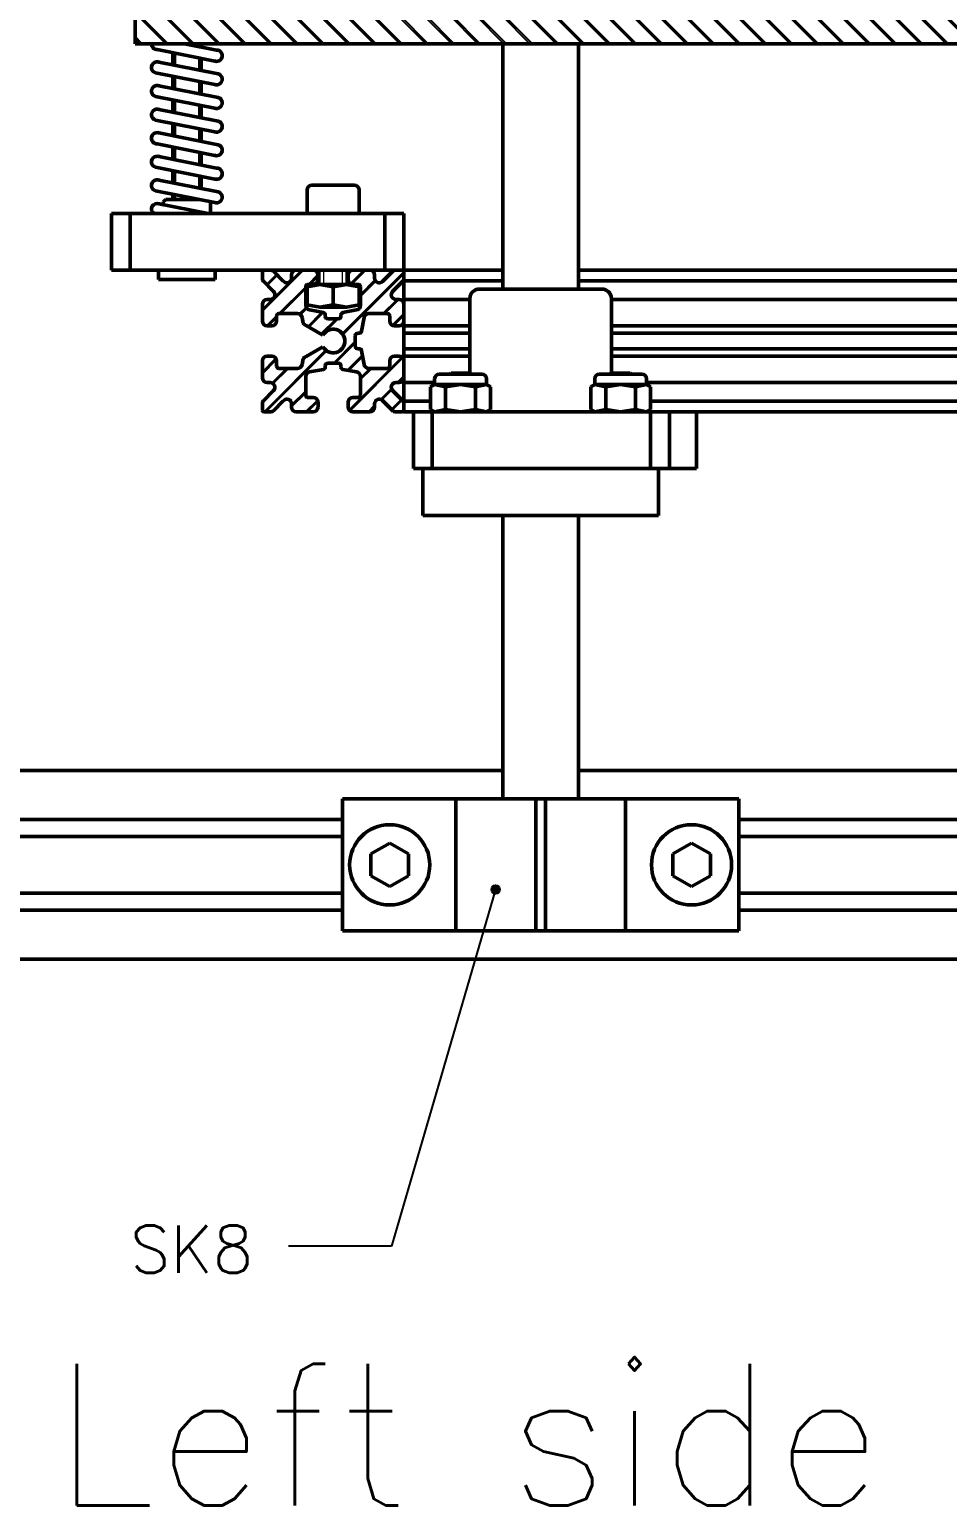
# Model space of a CAD drawing. Extents: x 28090 to 29926, y -10629 to -9321.
# Drawn here: x 29508.8 to 29606.2, y -9957.7 to -9801.4 of the extents above; entities that cross this region are included whole.
import ezdxf

# ---------------------------------------------------------------- set-up
doc = ezdxf.new("R2010")
doc.units = 0
doc.linetypes.add('DASHED', pattern=[19.05, 12.7, -6.35])
doc.layers.add('Cotas', color=90, linetype='Continuous')
doc.layers.add('Hachura', color=9, linetype='Continuous')
for name, color, linetype, lineweight in [('Fixação e Transmissão', 5, 'Continuous', 50), ('Fixações', 140, 'Continuous', 50), ('Guias', 30, 'Continuous', 50), ('Linha tracejada', 254, 'DASHED', 15), ('Perfis e Cantoneiras', 2, 'Continuous', 50), ('Peças Usinadas', 120, 'Continuous', 50)]:
    doc.layers.add(name, color=color, linetype=linetype, lineweight=lineweight)
doc.styles.get("Standard").update_dxf_attribs({"font": 'romans.shx'})

msp = doc.modelspace()

# ---------------------------------------------------------------- hatches: boundary and pattern name
at = {"layer": 'Cotas'}
h = msp.add_hatch(color=256, dxfattribs=at)
h.dxf.hatch_style = 1
h.paths.add_polyline_path([(29558.72, -9892.486, 0.2411741), (29558.53, -9892.115, 0.6113775), (29557.808, -9892.486, 1), (29558.72, -9892.486)])
at = {"layer": 'Hachura'}
h = msp.add_hatch(dxfattribs=at)
h.set_pattern_fill('JIS_LC_8A', color=256, scale=0.25, angle=89.999996)
h.paths.add_polyline_path([(29520.033, -9799.868), (29559.033, -9799.868), (29567.033, -9799.868), (29626.033, -9799.868), (29627.033, -9799.868), (29633.033, -9799.868), (29634.033, -9799.868), (29693.033, -9799.868), (29701.033, -9799.868), (29740.033, -9799.868), (29740.033, -9802.868), (29738.282, -9802.868), (29736.033, -9802.868), (29734.785, -9802.868), (29733.283, -9802.868), (29733.033, -9802.868), (29701.033, -9802.868), (29693.033, -9802.868), (29634.033, -9802.868), (29633.033, -9802.868), (29627.033, -9802.868), (29626.033, -9802.868), (29567.033, -9802.868), (29559.033, -9802.868), (29527.033, -9802.868), (29526.783, -9802.868), (29525.281, -9802.868), (29524.033, -9802.868), (29521.784, -9802.868), (29520.033, -9802.868), (29520.033, -9799.868)])
h = msp.add_hatch(dxfattribs=at)
h.set_pattern_fill('JIS_LC_8A', color=256, scale=0.200000003, angle=180.000005)
h.paths.add_polyline_path([(29543.933, -9838.144, 0.3639702), (29543.52, -9837.652), (29542.065, -9837.395, -0.3639702), (29541.858, -9837.149), (29541.858, -9836.968, 0.4142136), (29541.608, -9836.718), (29541.033, -9836.718), (29540.458, -9836.718, 0.4142136), (29540.208, -9836.968), (29540.208, -9837.149, -0.3639702), (29540.001, -9837.395), (29538.546, -9837.652, 0.3639702), (29538.133, -9838.144), (29538.133, -9840.118, 0.4142136), (29538.383, -9840.368), (29538.933, -9840.368, -0.4142136), (29539.433, -9840.868), (29539.433, -9841.368, -0.4142136), (29538.933, -9841.868), (29537.133, -9841.868, -0.4142136), (29536.633, -9841.368), (29536.633, -9841.036, 0.6681786), (29535.779, -9840.683), (29534.667, -9841.795, -0.1989124), (29534.49, -9841.868), (29533.683, -9841.868, -0.4142118), (29533.533, -9841.718), (29533.533, -9840.911, -0.1989124), (29533.606, -9840.735), (29534.719, -9839.622, 0.6681786), (29534.365, -9838.768), (29534.033, -9838.768, -0.4142136), (29533.533, -9838.268), (29533.533, -9836.468, -0.4142136), (29534.033, -9835.968), (29534.533, -9835.968, -0.4142136), (29535.033, -9836.468), (29535.033, -9837.018, 0.4142136), (29535.283, -9837.268), (29537.257, -9837.268, 0.3639702), (29537.749, -9836.855), (29537.853, -9836.266, -0.2216947), (29537.926, -9836.162), (29539.95, -9834.993, 3.7320508), (29539.95, -9833.743), (29537.926, -9832.575, -0.2216921), (29537.853, -9832.471), (29537.749, -9831.882, 0.3639695), (29537.257, -9831.468), (29535.283, -9831.468, 0.4142136), (29535.033, -9831.718), (29535.033, -9832.268, -0.4142136), (29534.533, -9832.768), (29534.033, -9832.768, -0.4142136), (29533.533, -9832.268), (29533.533, -9830.468, -0.4142136), (29534.033, -9829.968), (29534.365, -9829.968, 0.6681786), (29534.719, -9829.115), (29533.606, -9828.002, -0.1989124), (29533.533, -9827.826), (29533.533, -9827.018, -0.4142136), (29533.683, -9826.868), (29534.49, -9826.868, -0.1989124), (29534.667, -9826.942), (29535.779, -9828.054, 0.6681786), (29536.633, -9827.701), (29536.633, -9827.368, -0.4142136), (29537.133, -9826.868), (29538.933, -9826.868, -0.4142136), (29539.433, -9827.368), (29539.433, -9827.868, -0.4142136), (29538.933, -9828.368), (29538.383, -9828.368, 0.4142136), (29538.133, -9828.618), (29538.133, -9830.592, 0.3639702), (29538.546, -9831.085), (29540.001, -9831.341, -0.3639702), (29540.208, -9831.588), (29540.208, -9831.768, 0.4142136), (29540.458, -9832.018), (29541.033, -9832.018), (29541.608, -9832.018, 0.4142136), (29541.858, -9831.768), (29541.858, -9831.588, -0.3639702), (29542.065, -9831.341), (29543.52, -9831.085, 0.3639702), (29543.933, -9830.592), (29543.933, -9828.618, 0.4142136), (29543.683, -9828.368), (29543.133, -9828.368, -0.4142136), (29542.633, -9827.868), (29542.633, -9827.368, -0.4142136), (29543.133, -9826.868), (29544.933, -9826.868, -0.4142136), (29545.433, -9827.368), (29545.433, -9827.701, 0.6681786), (29546.287, -9828.054), (29547.399, -9826.942, -0.1989124), (29547.576, -9826.868), (29548.383, -9826.868, -0.4142136), (29548.533, -9827.018), (29548.533, -9827.826, -0.1989124), (29548.46, -9828.002), (29547.347, -9829.115, 0.6681786), (29547.701, -9829.968), (29548.033, -9829.968, -0.4142136), (29548.533, -9830.468), (29548.533, -9832.268, -0.4142136), (29548.033, -9832.768), (29547.533, -9832.768, -0.4142136), (29547.033, -9832.268), (29547.033, -9831.718, 0.4142136), (29546.783, -9831.468), (29544.809, -9831.468, 0.3639697), (29544.317, -9831.882), (29544.06, -9833.337, -0.3639702), (29543.814, -9833.543), (29543.633, -9833.543, 0.4142136), (29543.383, -9833.793), (29543.383, -9834.368), (29543.383, -9834.943, 0.4142136), (29543.633, -9835.193), (29543.814, -9835.193, -0.3639702), (29544.06, -9835.4), (29544.317, -9836.855, 0.3639702), (29544.809, -9837.268), (29546.783, -9837.268, 0.4142136), (29547.033, -9837.018), (29547.033, -9836.468, -0.4142136), (29547.533, -9835.968), (29548.033, -9835.968, -0.4142136), (29548.533, -9836.468), (29548.533, -9838.268, -0.4142136), (29548.033, -9838.768), (29547.701, -9838.768, 0.6681786), (29547.347, -9839.622), (29548.46, -9840.735, -0.1989124), (29548.533, -9840.911), (29548.533, -9841.718, -0.4142136), (29548.383, -9841.868), (29547.576, -9841.868, -0.1989124), (29547.399, -9841.795), (29546.287, -9840.683, 0.6681786), (29545.433, -9841.036), (29545.433, -9841.368, -0.4142136), (29544.933, -9841.868), (29543.133, -9841.868, -0.4142136), (29542.633, -9841.368), (29542.633, -9840.868, -0.4142136), (29543.133, -9840.368), (29543.683, -9840.368, 0.4142136), (29543.933, -9840.118), (29543.933, -9838.144)])
h.paths.add_polyline_path([(29542.436, -9828.368), (29542.033, -9828.368), (29540.033, -9828.368), (29539.63, -9828.368), (29541.033, -9828.614), (29542.436, -9828.368)], flags=16)

# ---------------------------------------------------------------- linework, layer by layer
at = {"layer": 'Cotas'}
for p, q in [((29558.264, -9892.486), (29547.208, -9930.271)), ((29547.208, -9930.271), (29536.317, -9930.271))]:
    msp.add_line(p, q, dxfattribs=at)
msp.add_circle((29558.264, -9892.486), 0.456, dxfattribs=at)
at = {"layer": 'Fixação e Transmissão'}
for p, q in [((29520.033, -9799.868), (29520.033, -9802.868)), ((29520.033, -9802.868), (29740.033, -9802.868)), ((29524.033, -9802.868), (29521.784, -9802.868)), ((29528.683, -9803.543), (29525.281, -9802.868)), ((29527.033, -9802.868), (29527.033, -9803.216)), ((29528.683, -9804.743), (29522.383, -9803.493)), ((29528.683, -9806.043), (29522.383, -9804.793)), ((29524.033, -9803.821), (29524.033, -9805.121)), ((29527.033, -9804.416), (29527.033, -9805.716)), ((29528.683, -9807.243), (29522.383, -9805.993)), ((29524.033, -9806.321), (29524.033, -9807.621)), ((29528.683, -9808.543), (29522.383, -9807.293)), ((29527.033, -9806.916), (29527.033, -9808.216)), ((29528.683, -9809.743), (29522.383, -9808.493)), ((29524.033, -9808.821), (29524.033, -9810.121)), ((29527.033, -9809.416), (29527.033, -9810.716)), ((29528.683, -9811.043), (29522.383, -9809.793)), ((29528.683, -9812.243), (29522.383, -9810.993)), ((29528.683, -9813.543), (29522.383, -9812.293)), ((29524.033, -9811.321), (29524.033, -9812.621)), ((29527.033, -9811.916), (29527.033, -9813.216)), ((29528.683, -9814.743), (29522.383, -9813.493)), ((29524.033, -9813.821), (29524.033, -9815.121)), ((29528.683, -9816.043), (29522.383, -9814.793)), ((29527.033, -9814.416), (29527.033, -9815.716)), ((29528.683, -9817.243), (29522.383, -9815.993)), ((29528.683, -9818.543), (29522.383, -9817.293)), ((29524.033, -9816.321), (29524.033, -9817.621)), ((29527.033, -9816.916), (29527.033, -9818.216)), ((29528.683, -9819.743), (29522.383, -9818.493)), ((29524.033, -9818.821), (29524.033, -9819.368)), ((29543.283, -9817.868), (29538.783, -9817.868)), ((29527.801, -9820.868), (29522.383, -9819.793)), ((29522.016, -9820.868), (29523.033, -9820.868)), ((29543.783, -9820.868), (29538.283, -9820.868)), ((29538.28, -9828.614), (29539.63, -9828.368)), ((29539.533, -9828.368), (29539.533, -9826.868)), ((29542.436, -9828.368), (29539.63, -9828.368)), ((29539.63, -9828.368), (29541.033, -9828.614)), ((29542.436, -9828.368), (29541.033, -9828.614)), ((29543.786, -9828.614), (29542.436, -9828.368)), ((29542.533, -9828.368), (29542.533, -9826.868)), ((29538.28, -9830.523), (29538.28, -9828.614)), ((29541.033, -9830.523), (29541.033, -9828.614)), ((29543.786, -9830.523), (29543.786, -9828.614)), ((29538.28, -9830.523), (29539.63, -9830.768)), ((29539.63, -9830.768), (29541.033, -9830.523)), ((29542.436, -9830.768), (29539.63, -9830.768)), ((29542.436, -9830.768), (29541.033, -9830.523)), ((29543.786, -9830.523), (29542.436, -9830.768)), ((29553.548, -9837.768), (29553.448, -9837.868)), ((29553.548, -9837.768), (29555.548, -9837.768)), ((29555.548, -9837.768), (29555.648, -9837.868)), ((29570.518, -9837.768), (29570.418, -9837.868)), ((29572.518, -9837.768), (29570.518, -9837.768)), ((29572.518, -9837.768), (29572.618, -9837.868)), ((29551.798, -9838.968), (29551.372, -9839.214)), ((29551.372, -9841.623), (29551.372, -9839.214)), ((29551.798, -9838.968), (29551.798, -9838.368)), ((29551.798, -9838.968), (29557.298, -9838.968)), ((29551.798, -9838.968), (29552.96, -9839.214)), ((29552.298, -9837.868), (29556.798, -9837.868)), ((29552.96, -9839.214), (29554.548, -9838.968)), ((29552.96, -9841.623), (29552.96, -9839.214)), ((29556.135, -9839.214), (29554.548, -9838.968)), ((29557.298, -9838.968), (29556.135, -9839.214)), ((29556.135, -9841.623), (29556.135, -9839.214)), ((29557.298, -9838.968), (29557.298, -9838.368)), ((29557.298, -9838.968), (29557.723, -9839.214)), ((29557.723, -9841.623), (29557.723, -9839.214)), ((29568.768, -9838.968), (29568.343, -9839.214)), ((29568.343, -9841.623), (29568.343, -9839.214)), ((29568.768, -9838.968), (29568.768, -9838.368)), ((29574.268, -9838.968), (29568.768, -9838.968)), ((29568.768, -9838.968), (29569.931, -9839.214)), ((29573.768, -9837.868), (29569.268, -9837.868)), ((29569.931, -9839.214), (29571.518, -9838.968)), ((29569.931, -9841.623), (29569.931, -9839.214)), ((29573.106, -9839.214), (29571.518, -9838.968)), ((29574.268, -9838.968), (29573.106, -9839.214)), ((29573.106, -9841.623), (29573.106, -9839.214)), ((29574.268, -9838.968), (29574.268, -9838.368)), ((29574.268, -9838.968), (29574.694, -9839.214)), ((29574.694, -9841.623), (29574.694, -9839.214)), ((29551.798, -9841.868), (29551.372, -9841.623)), ((29551.798, -9841.868), (29552.96, -9841.623)), ((29551.798, -9841.868), (29557.298, -9841.868)), ((29552.96, -9841.623), (29554.548, -9841.868)), ((29556.135, -9841.623), (29554.548, -9841.868)), ((29557.298, -9841.868), (29556.135, -9841.623)), ((29557.298, -9841.868), (29557.723, -9841.623)), ((29568.768, -9841.868), (29568.343, -9841.623)), ((29568.768, -9841.868), (29569.931, -9841.623)), ((29574.268, -9841.868), (29568.768, -9841.868)), ((29569.931, -9841.623), (29571.518, -9841.868)), ((29573.106, -9841.623), (29571.518, -9841.868)), ((29574.268, -9841.868), (29573.106, -9841.623)), ((29574.268, -9841.868), (29574.694, -9841.623)), ((29542.035, -9882.868), (29542.035, -9896.868)), ((29542.035, -9882.868), (29584.035, -9882.868)), ((29554.035, -9882.868), (29554.035, -9896.868)), ((29562.535, -9882.868), (29562.535, -9896.868)), ((29563.535, -9882.868), (29563.535, -9896.868)), ((29572.035, -9882.868), (29572.035, -9896.868)), ((29584.035, -9882.868), (29584.035, -9896.868)), ((29545.035, -9888.714), (29547.035, -9887.559)), ((29549.035, -9888.714), (29547.035, -9887.559)), ((29577.035, -9888.714), (29579.035, -9887.559)), ((29581.035, -9888.714), (29579.035, -9887.559)), ((29545.035, -9891.023), (29547.035, -9892.178)), ((29545.035, -9891.023), (29545.035, -9891.023)), ((29549.035, -9891.023), (29547.035, -9892.178)), ((29577.035, -9891.023), (29579.035, -9892.178)), ((29581.035, -9891.023), (29579.035, -9892.178)), ((29542.035, -9896.868), (29584.035, -9896.868))]:
    msp.add_line(p, q, dxfattribs=at)
at = {"layer": 'Fixação e Transmissão', "ltscale": 0.1}
for p, q in [((29538.283, -9820.868), (29538.283, -9818.368)), ((29543.783, -9820.868), (29543.783, -9818.368)), ((29545.035, -9888.714), (29545.035, -9891.023)), ((29549.035, -9888.714), (29549.035, -9891.023)), ((29577.035, -9888.714), (29577.035, -9891.023)), ((29581.035, -9888.714), (29581.035, -9891.023))]:
    msp.add_line(p, q, dxfattribs=at)
at = {"layer": 'Fixação e Transmissão'}
for centre in [(29547.035, -9889.868), (29579.035, -9889.868)]:
    msp.add_circle(centre, 4.25, dxfattribs=at)
for centre, radius, start, end in [((29522.383, -9802.893), 0.6, 177.61198, 270), ((29522.383, -9805.393), 0.6, 67.55508, 270), ((29528.683, -9804.143), 0.6, 247.55508, 90), ((29528.683, -9806.643), 0.6, 247.55508, 90), ((29522.383, -9807.893), 0.6, 67.55508, 270), ((29528.683, -9809.143), 0.6, 247.55508, 90), ((29522.383, -9810.393), 0.6, 67.55508, 270), ((29528.683, -9811.643), 0.6, 247.55508, 90), ((29522.383, -9812.893), 0.6, 67.55508, 270), ((29528.683, -9814.143), 0.6, 247.55508, 90), ((29522.383, -9815.393), 0.6, 67.55508, 270), ((29522.383, -9817.893), 0.6, 67.55508, 270), ((29528.683, -9816.643), 0.6, 247.55508, 90), ((29528.683, -9819.143), 0.6, 247.55508, 90), ((29538.783, -9818.368), 0.5, 90, 180), ((29543.283, -9818.368), 0.5, 0, 90), ((29522.383, -9820.393), 0.6, 67.55508, 232.34154), ((29552.298, -9838.368), 0.5, 90, 180), ((29556.798, -9838.368), 0.5, 0, 90), ((29569.268, -9838.368), 0.5, 90, 180), ((29573.768, -9838.368), 0.5, 0, 90)]:
    msp.add_arc(centre, radius, start, end, dxfattribs=at)
at = {"layer": 'Fixações'}
for p, q in [((29523.033, -9819.618), (29523.283, -9819.368)), ((29523.033, -9819.922), (29523.033, -9819.618)), ((29523.283, -9819.368), (29526.793, -9819.368)), ((29528.028, -9819.613), (29528.033, -9819.618)), ((29528.033, -9820.868), (29528.033, -9819.618)), ((29522.533, -9827.868), (29522.533, -9826.868)), ((29528.533, -9827.868), (29522.533, -9827.868)), ((29528.533, -9827.868), (29528.533, -9826.868))]:
    msp.add_line(p, q, dxfattribs=at)
at = {"layer": 'Guias'}
for p, q in [((29555.529, -9829.868), (29555.529, -9837.768)), ((29556.529, -9828.868), (29569.529, -9828.868)), ((29570.529, -9829.868), (29570.529, -9837.768)), ((29550.533, -9847.868), (29575.533, -9847.868)), ((29550.533, -9852.868), (29575.533, -9852.868))]:
    msp.add_line(p, q, dxfattribs=at)
at = {"layer": 'Guias', "ltscale": 0.1}
for p, q in [((29550.533, -9847.868), (29550.533, -9852.868)), ((29575.533, -9847.868), (29575.533, -9852.868))]:
    msp.add_line(p, q, dxfattribs=at)
at = {"layer": 'Guias'}
for centre, start, end in [((29556.529, -9829.868), 90, 180), ((29569.529, -9829.868), 0, 90)]:
    msp.add_arc(centre, 1, start, end, dxfattribs=at)
at = {"layer": 'Hachura'}
for p, q in [((29526.783, -9802.868), (29526.783, -9803.166)), ((29524.283, -9803.87), (29524.283, -9805.17)), ((29526.783, -9804.366), (29526.783, -9805.666)), ((29524.283, -9806.37), (29524.283, -9807.67)), ((29526.783, -9806.866), (29526.783, -9808.166)), ((29524.283, -9808.87), (29524.283, -9810.17)), ((29526.783, -9809.366), (29526.783, -9810.666)), ((29524.283, -9811.37), (29524.283, -9812.67)), ((29526.783, -9811.866), (29526.783, -9813.166)), ((29524.283, -9813.87), (29524.283, -9815.17)), ((29526.783, -9814.366), (29526.783, -9815.666)), ((29524.283, -9816.37), (29524.283, -9817.67)), ((29526.783, -9816.866), (29526.783, -9818.166)), ((29524.283, -9818.87), (29524.283, -9819.368)), ((29526.783, -9819.366), (29526.783, -9819.368))]:
    msp.add_line(p, q, dxfattribs=at)
at = {"layer": 'Linha tracejada'}
for p, q in [((29540.033, -9828.368), (29540.033, -9826.868)), ((29542.033, -9828.368), (29542.033, -9826.868)), ((29553.548, -9837.768), (29553.548, -9837.868)), ((29555.548, -9837.768), (29555.548, -9837.868)), ((29570.518, -9837.768), (29570.518, -9837.868)), ((29572.518, -9837.768), (29572.518, -9837.868))]:
    msp.add_line(p, q, dxfattribs=at)
at = {"layer": 'Perfis e Cantoneiras', "color": 7}
for p, q in [((29559.033, -9802.868), (29559.037, -9828.868)), ((29567.033, -9802.868), (29567.037, -9828.868)), ((29559.039, -9852.868), (29559.035, -9882.868)), ((29567.039, -9852.868), (29567.035, -9882.868))]:
    msp.add_line(p, q, dxfattribs=at)
at = {"layer": 'Perfis e Cantoneiras'}
for p, q in [((29559.035, -9879.868), (29432.533, -9879.868)), ((29693.031, -9879.868), (29567.035, -9879.868)), ((29542.035, -9885.068), (29452.533, -9885.068)), ((29608.876, -9885.068), (29584.035, -9885.068)), ((29542.035, -9886.868), (29452.533, -9886.868)), ((29608.876, -9886.868), (29584.035, -9886.868)), ((29542.035, -9892.868), (29452.533, -9892.868)), ((29608.876, -9892.868), (29584.035, -9892.868)), ((29542.035, -9894.668), (29452.533, -9894.668)), ((29608.876, -9894.668), (29584.035, -9894.668)), ((29608.876, -9899.868), (29432.533, -9899.868))]:
    msp.add_line(p, q, dxfattribs=at)
at = {"layer": 'Peças Usinadas'}
for p, q in [((29517.533, -9820.868), (29548.533, -9820.868)), ((29517.533, -9826.868), (29517.533, -9820.868)), ((29519.533, -9826.868), (29519.533, -9820.868)), ((29546.533, -9826.868), (29546.533, -9820.868)), ((29548.533, -9826.868), (29548.533, -9820.868)), ((29517.533, -9826.868), (29548.533, -9826.868)), ((29549.54, -9841.868), (29579.54, -9841.868)), ((29549.54, -9847.868), (29549.54, -9841.868)), ((29551.54, -9847.868), (29551.54, -9841.868)), ((29574.68, -9847.868), (29574.68, -9841.868)), ((29576.68, -9847.868), (29576.68, -9841.868)), ((29579.54, -9847.868), (29579.54, -9841.868)), ((29549.54, -9847.868), (29579.54, -9847.868))]:
    msp.add_line(p, q, dxfattribs=at)
at = {"layer": 'Peças Usinadas', "color": 2}
for p, q in [((29533.533, -9827.826), (29533.533, -9827.018)), ((29534.719, -9829.115), (29533.606, -9828.002)), ((29534.49, -9826.868), (29533.683, -9826.868)), ((29535.779, -9828.054), (29534.667, -9826.942)), ((29536.633, -9827.701), (29536.633, -9827.368)), ((29538.933, -9826.868), (29537.133, -9826.868)), ((29538.933, -9828.368), (29538.383, -9828.368)), ((29539.433, -9827.868), (29539.433, -9827.368)), ((29542.633, -9827.868), (29542.633, -9827.368)), ((29543.133, -9826.868), (29544.933, -9826.868)), ((29543.133, -9828.368), (29543.683, -9828.368)), ((29545.433, -9827.701), (29545.433, -9827.368)), ((29546.287, -9828.054), (29547.399, -9826.942)), ((29547.347, -9829.115), (29548.46, -9828.002)), ((29547.576, -9826.868), (29548.383, -9826.868)), ((29548.533, -9841.868), (29548.533, -9826.868)), ((29559.037, -9826.868), (29548.533, -9826.868)), ((29548.533, -9827.826), (29548.533, -9827.018)), ((29559.037, -9828.002), (29548.533, -9828.002)), ((29693.037, -9826.868), (29567.037, -9826.868)), ((29693.037, -9828.002), (29567.037, -9828.002)), ((29534.365, -9829.968), (29534.033, -9829.968)), ((29538.133, -9830.592), (29538.133, -9828.618)), ((29543.933, -9830.592), (29543.933, -9828.618)), ((29547.701, -9829.968), (29548.033, -9829.968)), ((29555.529, -9829.968), (29548.533, -9829.968)), ((29689.537, -9829.968), (29570.529, -9829.968)), ((29533.533, -9832.268), (29533.533, -9830.468)), ((29537.257, -9831.468), (29535.283, -9831.468)), ((29540.001, -9831.341), (29538.546, -9831.085)), ((29542.065, -9831.341), (29543.52, -9831.085)), ((29544.809, -9831.468), (29546.783, -9831.468)), ((29548.533, -9832.268), (29548.533, -9830.468)), ((29534.533, -9832.768), (29534.033, -9832.768)), ((29535.033, -9832.268), (29535.033, -9831.718)), ((29537.853, -9832.471), (29537.749, -9831.882)), ((29539.95, -9833.743), (29537.926, -9832.575)), ((29540.208, -9831.768), (29540.208, -9831.588)), ((29541.033, -9832.018), (29540.458, -9832.018)), ((29541.033, -9832.018), (29541.608, -9832.018)), ((29541.858, -9831.768), (29541.858, -9831.588)), ((29544.06, -9833.337), (29544.317, -9831.882)), ((29547.033, -9832.268), (29547.033, -9831.718)), ((29547.533, -9832.768), (29548.033, -9832.768)), ((29555.529, -9832.768), (29548.533, -9832.768)), ((29689.537, -9832.768), (29570.529, -9832.768)), ((29543.383, -9834.368), (29543.383, -9833.793)), ((29543.383, -9834.368), (29543.383, -9834.943)), ((29543.633, -9833.543), (29543.814, -9833.543)), ((29555.529, -9833.543), (29548.533, -9833.543)), ((29689.537, -9833.543), (29570.529, -9833.543)), ((29534.533, -9835.968), (29534.033, -9835.968)), ((29539.95, -9834.993), (29537.926, -9836.162)), ((29543.633, -9835.193), (29543.814, -9835.193)), ((29544.06, -9835.4), (29544.317, -9836.855)), ((29547.533, -9835.968), (29548.033, -9835.968)), ((29555.529, -9835.193), (29548.533, -9835.193)), ((29555.529, -9835.968), (29548.533, -9835.968)), ((29689.537, -9835.193), (29570.529, -9835.193)), ((29689.537, -9835.968), (29570.529, -9835.968)), ((29533.533, -9836.468), (29533.533, -9838.268)), ((29535.033, -9836.468), (29535.033, -9837.018)), ((29537.257, -9837.268), (29535.283, -9837.268)), ((29537.853, -9836.266), (29537.749, -9836.855)), ((29540.001, -9837.395), (29538.546, -9837.652)), ((29540.208, -9836.968), (29540.208, -9837.149)), ((29541.033, -9836.718), (29540.458, -9836.718)), ((29541.033, -9836.718), (29541.608, -9836.718)), ((29541.858, -9836.968), (29541.858, -9837.149)), ((29542.065, -9837.395), (29543.52, -9837.652)), ((29544.809, -9837.268), (29546.783, -9837.268)), ((29547.033, -9836.468), (29547.033, -9837.018)), ((29548.533, -9836.468), (29548.533, -9838.268)), ((29534.365, -9838.768), (29534.033, -9838.768)), ((29538.133, -9838.144), (29538.133, -9840.118)), ((29543.933, -9838.144), (29543.933, -9840.118)), ((29547.701, -9838.768), (29548.033, -9838.768)), ((29551.798, -9838.768), (29548.533, -9838.768)), ((29685.798, -9838.768), (29574.268, -9838.768)), ((29533.533, -9840.911), (29533.533, -9841.718)), ((29534.719, -9839.622), (29533.606, -9840.735)), ((29535.779, -9840.683), (29534.667, -9841.795)), ((29538.933, -9840.368), (29538.383, -9840.368)), ((29539.433, -9840.868), (29539.433, -9841.368)), ((29542.633, -9840.868), (29542.633, -9841.368)), ((29543.133, -9840.368), (29543.683, -9840.368)), ((29546.287, -9840.683), (29547.399, -9841.795)), ((29547.347, -9839.622), (29548.46, -9840.735)), ((29551.372, -9840.735), (29548.533, -9840.735)), ((29548.533, -9840.911), (29548.533, -9841.718)), ((29685.372, -9840.735), (29574.694, -9840.735)), ((29534.49, -9841.868), (29533.683, -9841.868)), ((29536.633, -9841.036), (29536.633, -9841.368)), ((29538.933, -9841.868), (29537.133, -9841.868)), ((29543.133, -9841.868), (29544.933, -9841.868)), ((29545.433, -9841.036), (29545.433, -9841.368)), ((29547.576, -9841.868), (29548.383, -9841.868)), ((29711.533, -9841.868), (29548.533, -9841.868))]:
    msp.add_line(p, q, dxfattribs=at)
for centre, radius, start, end in [((29533.683, -9827.018), 0.15, 90, 180), ((29533.783, -9827.826), 0.25, 180, 225), ((29534.49, -9827.118), 0.25, 45, 90), ((29536.133, -9827.701), 0.5, 225, 360), ((29537.133, -9827.368), 0.5, 90, 180), ((29538.383, -9828.618), 0.25, 90, 180), ((29538.933, -9827.368), 0.5, 360, 90), ((29538.933, -9827.868), 0.5, 270, 360), ((29543.133, -9827.368), 0.5, 90, 180), ((29543.133, -9827.868), 0.5, 180, 270), ((29543.683, -9828.618), 0.25, 360, 90), ((29544.933, -9827.368), 0.5, 0, 90), ((29545.933, -9827.701), 0.5, 180, 315), ((29547.576, -9827.118), 0.25, 90, 135), ((29548.383, -9827.018), 0.15, 0, 90), ((29548.283, -9827.826), 0.25, 315, 360), ((29534.033, -9830.468), 0.5, 90, 180), ((29534.365, -9829.468), 0.5, 270, 45), ((29547.701, -9829.468), 0.5, 135, 270), ((29548.033, -9830.468), 0.5, 0, 90), ((29535.283, -9831.718), 0.25, 90, 180), ((29537.257, -9831.968), 0.5, 10, 90), ((29538.633, -9830.592), 0.5, 180, 260), ((29539.958, -9831.588), 0.25, 360, 80), ((29542.108, -9831.588), 0.25, 100, 180), ((29543.433, -9830.592), 0.5, 280, 360), ((29544.809, -9831.968), 0.5, 90, 170), ((29546.783, -9831.718), 0.25, 360, 90), ((29534.033, -9832.268), 0.5, 180, 270), ((29534.533, -9832.268), 0.5, 270, 360), ((29538.001, -9832.445), 0.15, 190, 240), ((29540.458, -9831.768), 0.25, 180, 270), ((29541.608, -9831.768), 0.25, 270, 360), ((29547.533, -9832.268), 0.5, 180, 270), ((29548.033, -9832.268), 0.5, 270, 360), ((29541.033, -9834.368), 1.25, 210, 150), ((29541.033, -9834.368), 1.25, 210, 150), ((29543.633, -9833.793), 0.25, 90, 180), ((29543.814, -9833.293), 0.25, 270, 350), ((29534.033, -9836.468), 0.5, 90, 180), ((29534.533, -9836.468), 0.5, 0, 90), ((29538.001, -9836.292), 0.15, 120, 170), ((29543.633, -9834.943), 0.25, 180, 270), ((29543.814, -9835.443), 0.25, 10, 90), ((29547.533, -9836.468), 0.5, 90, 180), ((29548.033, -9836.468), 0.5, 0, 90), ((29535.283, -9837.018), 0.25, 180, 270), ((29537.257, -9836.768), 0.5, 270, 350), ((29538.633, -9838.144), 0.5, 100, 180), ((29539.958, -9837.149), 0.25, 280, 360), ((29540.458, -9836.968), 0.25, 90, 180), ((29541.608, -9836.968), 0.25, 0, 90), ((29542.108, -9837.149), 0.25, 180, 260), ((29543.433, -9838.144), 0.5, 0, 80), ((29544.809, -9836.768), 0.5, 190, 270), ((29546.783, -9837.018), 0.25, 270, 360), ((29534.033, -9838.268), 0.5, 180, 270), ((29534.365, -9839.268), 0.5, 315, 90), ((29547.701, -9839.268), 0.5, 90, 225), ((29548.033, -9838.268), 0.5, 270, 360), ((29533.783, -9840.911), 0.25, 135, 180), ((29536.133, -9841.036), 0.5, 0, 135), ((29538.383, -9840.118), 0.25, 180, 270), ((29538.933, -9840.868), 0.5, 360, 90), ((29543.133, -9840.868), 0.5, 90, 180), ((29543.683, -9840.118), 0.25, 270, 360), ((29545.933, -9841.036), 0.5, 45, 180), ((29548.283, -9840.911), 0.25, 0, 45), ((29533.683, -9841.718), 0.15, 180, 270), ((29534.49, -9841.618), 0.25, 270, 315), ((29537.133, -9841.368), 0.5, 180, 270), ((29538.933, -9841.368), 0.5, 270, 360), ((29543.133, -9841.368), 0.5, 180, 270), ((29544.933, -9841.368), 0.5, 270, 360), ((29547.576, -9841.618), 0.25, 225, 270), ((29548.383, -9841.718), 0.15, 270, 360)]:
    msp.add_arc(centre, radius, start, end, dxfattribs=at)

# ---------------------------------------------------------------- texts
at = {"layer": 'Cotas'}
msp.add_text('SK8', height=5, dxfattribs=at).set_placement((29519.497, -9933.083))
at = {"layer": 'Cotas', "color": 7}
msp.add_text('Left side view', height=15, dxfattribs=at).set_placement((29511.277, -9957.747))

doc.saveas('drawing.dxf')
